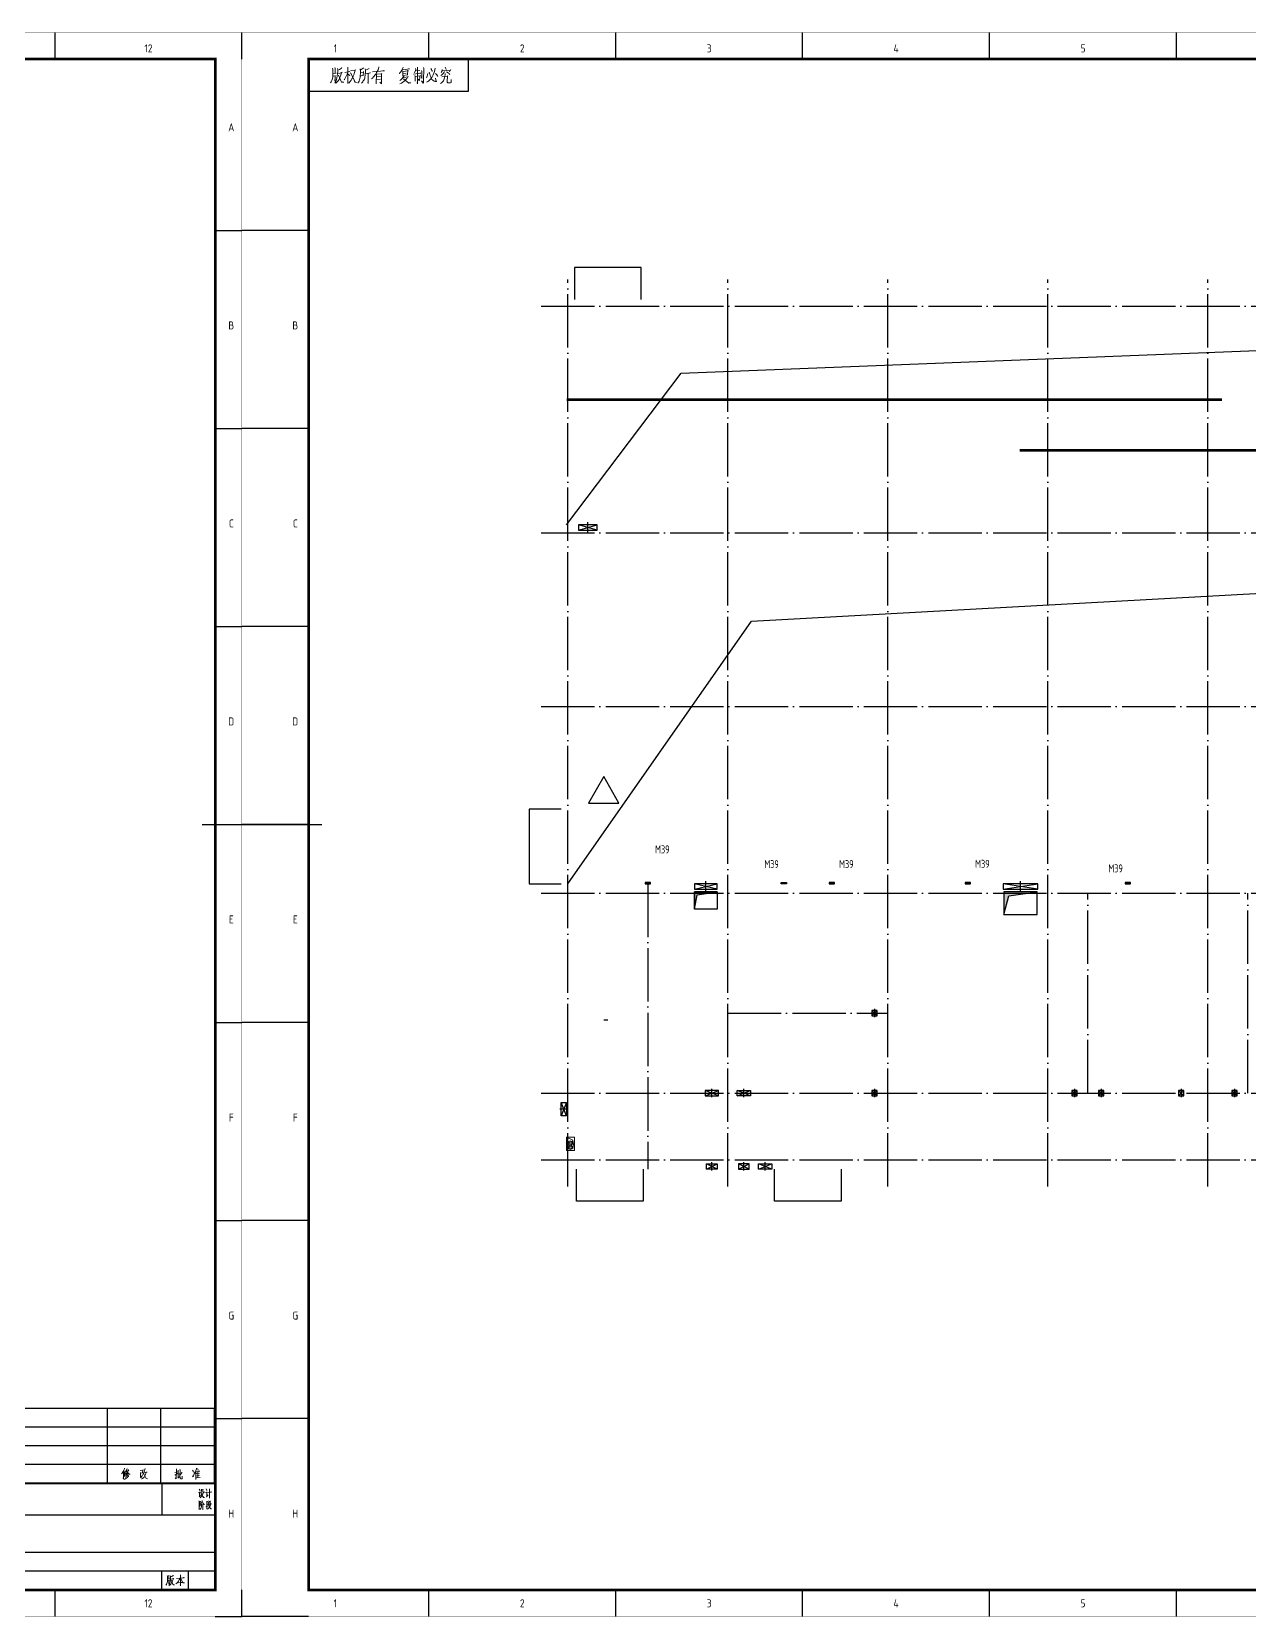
# Model space of a CAD drawing. Extents: x 93518 to 937116, y -359949 to 58022.
# Drawn here: x 761008 to 806664, y -122600 to -63150 of the extents above; entities that cross this region are included whole.
import ezdxf
from ezdxf.enums import TextEntityAlignment as Align

# ---------------------------------------------------------------- set-up
doc = ezdxf.new("R2010")
doc.units = 0
doc.header["$LTSCALE"] = 1000
doc.header["$MEASUREMENT"] = 0
doc.linetypes.add('DIVIDE', pattern=[1.25, 0.5, -0.25, 0, -0.25, 0, -0.25])
doc.linetypes.add('DOTE', pattern=[2.42, 2, -0.2, 0.02, -0.2])
doc.layers.get('0').update_dxf_attribs({"linetype": 'CONTINUOUS'})
for name, color, linetype in [('DOTE', 8, 'DOTE'), ('D洞口', 2, 'CONTINUOUS'), ('PUB_TEXT', 7, 'CONTINUOUS'), ('STAIR', 2, 'CONTINUOUS'), ('Version', 7, 'CONTINUOUS'), ('WALL', 7, 'CONTINUOUS'), ('设备', 7, 'CONTINUOUS')]:
    doc.layers.add(name, color=color, linetype=linetype)
doc.layers.add('暖通', color=3, linetype='CONTINUOUS', lineweight=18)
doc.styles.get("Standard").update_dxf_attribs({"font": 'GBENOR', "bigfont": 'GBCBIG'})
doc.styles.add('TSSD_Rein', font='Tssdeng.shx', dxfattribs={"width": 0.7, "bigfont": 'tssdchn.shx'})

# ---------------------------------------------------------------- blocks, each defined once
blk = doc.blocks.new('GEDI_WK_A1')
at = {"color": 3}
for p, q in [((0, 584), (0, 594)), ((70.08, 584), (70.08, 594)), ((140.17, 584), (140.17, 594)), ((210.25, 584), (210.25, 594)), ((280.33, 584), (280.33, 594)), ((350.42, 584), (350.42, 594)), ((420.5, 584), (420.5, 594)), ((490.58, 584), (490.58, 594)), ((560.67, 584), (560.67, 594)), ((630.75, 584), (630.75, 594)), ((700.83, 584), (700.83, 594)), ((770.92, 584), (770.92, 594)), ((85, 572), (85, 584)), ((25, 572), (85, 572)), ((25, 519.75), (0, 519.75)), ((831, 519.75), (841, 519.75)), ((25, 445.5), (0, 445.5)), ((831, 445.5), (841, 445.5)), ((25, 371.25), (0, 371.25)), ((831, 371.25), (841, 371.25)), ((25, 297), (0, 297)), ((831, 297), (841, 297)), ((25, 222.75), (0, 222.75)), ((831, 222.75), (841, 222.75)), ((25, 148.5), (0, 148.5)), ((831, 148.5), (841, 148.5)), ((25, 74.25), (0, 74.25)), ((831, 74.25), (841, 74.25)), ((0, 0), (0, 10)), ((70.08, 0), (70.08, 10)), ((140.17, 0), (140.17, 10)), ((210.25, 0), (210.25, 10)), ((280.33, 0), (280.33, 10)), ((350.42, 0), (350.42, 10)), ((420.5, 0), (420.5, 10)), ((490.58, 0), (490.58, 10)), ((560.67, 0), (560.67, 10)), ((630.75, 0), (630.75, 10)), ((700.83, 0), (700.83, 10)), ((770.92, 0), (770.92, 10)), ((25, 0), (0, 0)), ((831, 0), (841, 0))]:
    blk.add_line(p, q, dxfattribs=at)
for points, const_width in [([(0, 0), (841, 0), (841, 594), (0, 594)], 0.1), ([(25, 10), (831, 10), (831, 584), (25, 584)], 1)]:
    blk.add_lwpolyline(points, close=True, dxfattribs=dict(at, const_width=const_width))
at = {"color": 3, "const_width": 0.5}
for points in [[(420.5, 579), (420.5, 594)], [(30, 297), (0, 297)], [(826, 297), (841, 297)], [(420.5, 0), (420.5, 15)]]:
    blk.add_lwpolyline(points, dxfattribs=at)
at = {"color": 3}
for s, p in [('1', (35.04, 588)), ('2', (105.12, 588)), ('3', (175.21, 588)), ('4', (245.29, 588)), ('5', (315.38, 588)), ('6', (385.46, 588)), ('7', (455.54, 588)), ('8', (525.62, 588)), ('9', (595.71, 588)), ('10', (665.79, 588)), ('11', (735.87, 588)), ('12', (805.96, 588)), ('1', (35.04, 5)), ('2', (105.12, 5)), ('3', (175.21, 5)), ('4', (245.29, 5)), ('5', (315.38, 5)), ('6', (385.46, 5)), ('7', (455.54, 5)), ('8', (525.62, 5)), ('9', (595.71, 5)), ('10', (665.79, 5)), ('11', (735.87, 5)), ('12', (805.96, 5))]:
    blk.add_text(s, height=3, dxfattribs=at).set_placement(p, align=Align.MIDDLE)
for s, p in [('A', (20, 556.88)), ('A', (837, 556.88)), ('B', (20, 482.62)), ('B', (837, 482.62)), ('C', (20, 408.38)), ('C', (837, 408.38)), ('D', (20, 334.12)), ('D', (837, 334.12)), ('E', (20, 259.88)), ('E', (837, 259.88)), ('F', (20, 185.62)), ('F', (837, 185.62)), ('G', (20, 111.38)), ('G', (837, 111.38)), ('H', (20, 37.12)), ('H', (837, 37.12))]:
    blk.add_text(s, height=3, dxfattribs=at).set_placement(p, align=Align.CENTER)
blk = doc.blocks.new('GEDI_Copyright_2012')
at = {"color": 7, "lineweight": 0}
for points in [[(8.99, -3.43), (9.11, -3.83), (9.11, -5.03), (9.11, -5.93), (9.03, -6.73), (8.9, -7.33), (8.73, -8.03), (8.48, -8.53), (8.22, -8.93)], [(9.16, -5.48), (10.39, -5.28)], [(10.81, -3.53), (10.9, -4.03), (10.9, -4.68), (10.81, -5.53), (10.73, -6.33), (10.6, -7.03), (10.47, -7.68), (10.3, -8.23), (10.09, -8.72), (9.84, -9.08)], [(9.88, -3.13), (9.96, -3.43), (9.96, -5.33)], [(11.2, -5.43), (12.56, -5.08), (12.47, -4.93), (12.26, -5.58), (12, -6.38), (11.75, -6.98), (11.45, -7.63), (11.03, -8.23), (10.6, -8.68), (10.26, -9.03)], [(12.43, -3.23), (12.34, -3.38), (11.53, -3.88), (10.98, -4.13)], [(14.72, -4.88), (14.42, -5.73), (14.08, -6.43), (13.74, -7.13), (13.45, -7.63), (13.36, -7.78)], [(13.62, -5.08), (15.4, -4.68)], [(14.64, -3.13), (14.81, -3.38), (14.76, -3.33), (14.72, -9.13), (14.68, -8.72), (14.72, -8.13)], [(14.72, -5.63), (15.27, -6.03), (15.4, -6.33)], [(15.7, -4.48), (17.52, -4.18), (17.44, -4.03), (17.27, -4.68), (17.1, -5.43), (16.93, -5.93), (16.76, -6.43), (16.55, -6.93), (16.21, -7.48), (15.91, -7.98), (15.61, -8.43), (15.32, -8.72), (15.02, -8.98)], [(15.61, -5.23), (15.87, -5.28), (17.44, -8.72), (18.2, -8.83), (17.44, -8.63), (17.14, -8.08)], [(20.67, -3.38), (20.5, -3.48), (19.35, -4.13), (19.27, -3.73), (19.4, -4.13), (19.4, -5.43), (19.35, -6.23), (19.31, -6.78), (19.22, -7.33), (19.1, -7.83), (18.93, -8.33), (18.72, -8.68), (18.54, -8.98)], [(19.48, -6.38), (19.56, -6.33), (20.54, -6.18), (20.41, -6.23), (20.54, -4.68), (20.63, -4.88), (19.44, -5.13)], [(22.67, -3.58), (21.99, -3.98), (21.35, -4.13), (21.26, -3.73), (21.35, -4.33), (21.31, -4.93), (21.26, -5.58), (21.22, -6.13), (21.13, -6.63), (21.05, -7.18), (20.92, -7.58), (20.71, -7.88), (20.5, -8.23), (20.28, -8.53), (20.07, -8.78), (19.86, -8.98)], [(21.31, -5.53), (23.22, -5.23), (23.09, -5.18), (22.88, -5.28)], [(22.28, -5.43), (22.28, -9.13), (22.24, -8.88), (22.28, -8.48)], [(26.28, -2.98), (26.28, -3.23), (26.02, -4.08), (25.76, -4.68), (25.51, -5.08), (25.04, -5.83), (24.36, -6.63), (23.9, -7.13), (23.6, -7.38)], [(23.98, -4.83), (28.4, -4.43), (28.14, -4.33)], [(25.34, -5.53), (25.43, -5.73), (25.38, -9.03), (25.38, -9.33), (25.34, -9.03), (25.38, -8.68)], [(25.43, -5.73), (27.38, -5.53), (27.38, -5.43), (27.47, -5.53), (27.38, -5.58), (27.38, -9.08), (27.34, -9.28), (26.66, -8.63), (27.34, -9.18)], [(28.14, -4.33), (27.8, -4.48)], [(35.45, -3.03), (35.49, -3.23), (34.98, -4.18), (34.52, -4.83), (34.26, -5.23), (34.05, -5.53)], [(35.11, -4.08), (36.34, -3.93), (37.87, -3.68), (37.75, -3.63), (37.49, -3.73)], [(35.24, -4.43), (35.28, -4.73), (35.32, -5.58), (35.32, -6.38), (35.28, -6.23), (37.19, -5.93), (37.07, -5.93), (37.15, -4.23), (37.28, -4.38), (35.28, -4.68)], [(36.64, -5.28), (35.36, -5.48)], [(39.27, -5.63), (42.08, -5.33), (42.03, -5.33), (41.87, -5.28), (41.65, -5.38)], [(40.12, -3.58), (40.16, -3.88), (39.83, -4.93), (39.66, -5.23)], [(40.12, -4.48), (41.74, -4.33)], [(40.8, -3.03), (40.84, -3.28), (40.8, -9.23), (40.72, -8.88), (40.8, -8.53)], [(42.33, -4.33), (42.42, -4.58), (42.42, -7.33), (42.33, -6.83), (42.37, -6.53)], [(43.1, -3.13), (43.18, -3.43), (43.14, -8.23), (43.14, -8.53), (43.1, -8.78), (43.05, -8.88), (42.97, -8.98), (42.37, -8.23), (43.05, -8.88)], [(47.43, -3.48), (47.39, -4.03), (47.17, -4.73), (47, -5.28), (46.71, -5.88), (46.45, -6.48), (46.2, -6.88), (45.86, -7.38), (45.47, -7.78), (45.09, -8.13), (44.67, -8.48), (44.24, -8.72)], [(44.67, -5.43), (44.63, -5.93), (44.5, -6.48), (44.37, -6.83), (44.24, -7.03)], [(45.26, -4.88), (45.43, -5.63), (45.56, -6.18), (45.77, -6.68), (45.99, -7.23), (46.24, -7.63), (46.58, -7.93), (47.05, -8.28), (47.51, -8.43), (47.81, -8.48), (47.94, -8.48), (47.73, -7.78), (47.64, -7.13), (47.81, -8.48)], [(45.82, -3.53), (46.07, -3.93), (46.24, -4.28), (46.32, -4.48), (46.32, -4.63)], [(47.64, -5.43), (48.07, -5.93), (48.36, -6.28), (48.49, -6.58)], [(51.21, -5.48), (51.21, -5.83), (51.08, -6.58), (50.95, -7.03), (50.83, -7.43), (50.7, -7.78), (50.53, -8.13), (50.32, -8.43), (50.06, -8.68), (49.77, -8.93), (49.43, -9.18)], [(50.91, -4.68), (50.83, -4.98), (50.44, -5.43), (50.06, -5.83), (49.81, -6.03), (49.55, -6.23)], [(50.06, -3.98), (50.02, -4.33), (49.94, -4.58), (49.85, -4.83), (49.77, -4.98), (49.68, -5.03), (50.02, -4.43), (53.29, -4.13), (53.16, -4.03), (52.78, -4.83)], [(51.21, -3.03), (51.47, -3.58), (51.55, -3.93)], [(51.76, -4.78), (52.27, -5.13), (52.65, -5.43), (52.83, -5.68), (52.91, -5.88)], [(9.11, -6.38), (10.01, -6.28), (9.92, -6.13), (9.92, -8.38), (9.88, -8.08), (9.88, -7.68)], [(11.15, -6.08), (12.34, -8.63), (13.15, -8.68), (12.38, -8.58), (12.17, -8.28)], [(26.96, -6.58), (25.47, -6.73)], [(25.47, -7.68), (26.96, -7.53)], [(35.71, -6.38), (35.71, -6.53), (34.98, -7.43), (34.56, -7.78), (34.26, -8.03)], [(35.62, -6.88), (35.75, -6.98), (37.28, -6.68), (37.23, -6.53), (36.77, -7.33), (36.47, -7.68), (36.17, -7.98), (35.71, -8.38), (35.28, -8.72), (34.81, -8.98), (34.26, -9.23)], [(35.54, -7.38), (35.62, -7.43), (37.57, -8.98), (38.3, -8.93), (37.57, -8.93), (37.32, -8.78)], [(39.87, -6.13), (39.95, -6.68), (39.95, -6.78), (40, -8.28), (39.95, -7.98), (40, -7.73)], [(40, -6.58), (41.95, -6.28), (41.82, -6.13), (41.74, -6.53), (41.69, -7.18), (41.61, -7.63), (41.57, -7.93), (41.44, -8.08), (41.06, -7.58), (41.48, -8.03)], [(49.98, -6.68), (52.19, -6.43), (52.06, -6.28), (52.02, -6.58), (51.93, -8.18), (51.97, -8.63), (52.06, -8.78), (52.19, -8.88), (52.4, -8.88), (52.61, -8.88), (53.21, -8.88), (53.42, -8.78), (53.46, -8.72), (53.42, -7.68), (53.42, -8.78)]]:
    blk.add_lwpolyline(points, dxfattribs=at)
blk = doc.blocks.new('GEDI_Version_2012')
at = {"layer": 'Version', "color": 2}
for p, q in [((-180, 0), (-180, 28)), ((0, 28), (-180, 28)), ((-165, 0), (-165, 28)), ((-145, 0), (-145, 28)), ((-40, 0), (-40, 28)), ((-20, 0), (-20, 28)), ((0, 21), (-180, 21)), ((0, 14), (-180, 14)), ((0, 7), (-180, 7)), ((0, 0), (-180, 0))]:
    blk.add_line(p, q, dxfattribs=at)
at = {"layer": 'Version', "color": 7}
blk.add_line((0, 28), (0, 0), dxfattribs=at)
at = {"layer": 'Version', "color": 7, "lineweight": 0}
for points in [[(-177.01, 5.36), (-176.93, 5.09), (-176.93, 4.31), (-176.93, 3.72), (-176.99, 3.19), (-177.07, 2.8), (-177.18, 2.34), (-177.35, 2.01), (-177.51, 1.75)], [(-176.93, 3.42), (-176.35, 3.49), (-176.41, 3.59), (-176.41, 2.11), (-176.43, 2.31), (-176.43, 2.57)], [(-176.91, 4.02), (-176.1, 4.14)], [(-175.82, 5.29), (-175.76, 4.97), (-175.76, 4.54), (-175.82, 3.98), (-175.87, 3.45), (-175.96, 3), (-176.04, 2.57), (-176.15, 2.21), (-176.29, 1.88), (-176.46, 1.65)], [(-176.43, 5.56), (-176.38, 5.36), (-176.38, 4.11)], [(-175.57, 4.05), (-174.68, 4.28), (-174.73, 4.37), (-174.87, 3.95), (-175.04, 3.42), (-175.2, 3.03), (-175.4, 2.6), (-175.68, 2.21), (-175.96, 1.91), (-176.18, 1.68)], [(-174.76, 5.49), (-174.81, 5.39), (-175.34, 5.06), (-175.7, 4.9)], [(-175.6, 3.62), (-174.81, 1.95), (-174.29, 1.91), (-174.79, 1.98), (-174.92, 2.17)], [(-169.3, 4.31), (-169.61, 3.72), (-169.89, 3.23), (-170.19, 2.86), (-170.56, 2.5), (-170.87, 2.24)], [(-170.58, 4.21), (-167.83, 4.51), (-167.94, 4.57), (-168.3, 4.47)], [(-169.92, 2.53), (-168.52, 2.7), (-168.64, 2.77), (-168.88, 2.67)], [(-169.19, 5.62), (-169.16, 2.93), (-169.16, 1.49), (-169.22, 1.68), (-169.16, 2.11)], [(-169.06, 4.28), (-168.22, 2.6), (-167.6, 2.64), (-168.19, 2.67), (-168.35, 2.86)], [(-159.11, 5.16), (-159.05, 4.83), (-159.03, 4.12), (-159, 3.36), (-159, 3.26), (-159, 2.74), (-159, 2.05), (-159, 2.27), (-157.91, 2.48), (-157.69, 2.24), (-157.63, 2.54), (-157.63, 2.93), (-157.61, 3.69), (-157.58, 4.47), (-157.58, 5.13), (-157.55, 5.04), (-159.03, 4.8)], [(-159, 3.62), (-157.91, 3.82), (-158.03, 3.85), (-158.27, 3.72)], [(-153.26, 2.7), (-151.53, 2.96), (-151.61, 3), (-151.73, 2.9)], [(-152.62, 2.51), (-152.65, 2.34), (-152.87, 2.01), (-153.07, 1.79), (-153.26, 1.62)], [(-153.18, 4.57), (-151.53, 4.77)], [(-152.73, 5.46), (-152.67, 5.26), (-152.67, 2.81)], [(-152.65, 4.02), (-152.15, 4.12)], [(-152.62, 3.46), (-152.17, 3.55)], [(-152.17, 2.6), (-151.87, 2.21), (-151.87, 2.05), (-151.97, 2.34)], [(-151.95, 5.66), (-151.89, 5.46), (-151.97, 2.9)], [(-151.31, 5.2), (-151.22, 4.83), (-151.22, 4.12), (-151.25, 3.33), (-151.31, 2.84), (-151.45, 2.31), (-151.61, 1.98), (-151.92, 1.49)], [(-151.25, 3.13), (-151.2, 3.13), (-150.75, 3.23)], [(-151.22, 4.8), (-150.39, 4.97), (-150.47, 5.07), (-150.47, 4.05), (-150.47, 3.98), (-150.45, 2.51), (-150.47, 1.95), (-150.5, 1.62), (-150.53, 1.53), (-150.95, 1.95), (-150.55, 1.65)], [(-151.2, 3.98), (-150.72, 4.09)], [(-109.62, 5.62), (-109.64, 5.42), (-109.89, 4.9), (-109.89, 4.83), (-110.12, 4.44), (-110.31, 4.11), (-110.51, 3.85), (-110.67, 3.62)], [(-110.01, 4.51), (-110.01, 1.62), (-110.06, 1.88), (-110.01, 2.38)], [(-108.02, 2.93), (-108.11, 2.7), (-108.41, 2.38), (-108.7, 2.11), (-108.97, 1.95), (-109.25, 1.75), (-109.51, 1.62), (-109.7, 1.55)], [(-109.59, 4.4), (-109.59, 2.5), (-109.62, 2.74), (-109.59, 2.9)], [(-108.86, 4.94), (-108.75, 4.9), (-107.91, 5.03), (-107.97, 5.09), (-108.25, 4.64), (-108.5, 4.24), (-108.72, 3.98), (-108.97, 3.75), (-109.22, 3.52), (-109.39, 3.39)], [(-108.62, 5.56), (-108.81, 5.06), (-108.97, 4.67), (-109.17, 4.37), (-109.2, 4.31), (-109.33, 4.08)], [(-108.28, 3.33), (-108.33, 3.19), (-108.36, 3.13), (-108.67, 2.8), (-108.72, 2.77), (-108.89, 2.6), (-109.12, 2.44), (-109.33, 2.27)], [(-108.5, 3.72), (-108.53, 3.62), (-108.56, 3.59), (-108.83, 3.33), (-109.06, 3.1), (-109.25, 2.93)], [(-108.97, 4.61), (-108.86, 4.57), (-107.78, 3.39), (-107.41, 3.42), (-107.78, 3.42), (-107.91, 3.55)], [(-103.69, 4.8), (-102.57, 4.97), (-102.68, 5.06), (-102.83, 3.92), (-102.68, 3.92), (-103.52, 3.78), (-103.57, 4.08), (-103.52, 3.72), (-103.54, 2.24)], [(-103.63, 2.11), (-102.77, 3)], [(-101.6, 4.08), (-101.6, 3.88), (-101.71, 3.36), (-101.82, 3.07), (-101.93, 2.8), (-102.07, 2.57), (-102.23, 2.34), (-102.43, 2.11), (-102.65, 1.95), (-102.88, 1.79), (-103.04, 1.72), (-103.21, 1.65)], [(-101.85, 5.56), (-101.91, 5.16), (-102.07, 4.64), (-102.29, 4.08), (-102.46, 3.72), (-102.57, 3.45), (-102.68, 3.23)], [(-102.43, 3.59), (-102.35, 3.55), (-101.49, 1.79), (-100.96, 1.75), (-101.46, 1.85), (-101.6, 2.05)], [(-102.29, 4.02), (-101.04, 4.21), (-101.18, 4.24), (-101.4, 4.18)], [(-96.96, 4.66), (-96.88, 4.23), (-96.8, 1.91), (-96.8, 1.58), (-96.85, 1.77), (-96.83, 2.2)], [(-96.85, 4.17), (-95.79, 4.33), (-95.74, 4.33), (-94.65, 4.47), (-94.73, 4.56), (-94.76, 4.5), (-94.76, 3.81), (-94.76, 3.22), (-94.79, 3.15), (-94.79, 2.6), (-94.79, 2.53), (-94.84, 2.17), (-94.87, 1.87), (-94.9, 1.61), (-95.52, 2.27), (-94.93, 1.71), (-94.87, 2.03)], [(-95.79, 5.54), (-95.82, 4.89), (-95.88, 4.33), (-95.88, 4.26), (-95.96, 3.87), (-96.07, 3.48), (-96.18, 3.12), (-96.27, 2.92), (-96.41, 2.72), (-96.49, 2.56), (-96.6, 2.46)], [(-95.94, 3.71), (-95.63, 3.45), (-95.38, 3.19), (-95.29, 2.98), (-95.35, 3.12)], [(-89.1, 4.18), (-89.15, 3.98), (-89.26, 3.85), (-89.6, 3.42), (-89.93, 3.07), (-90.27, 2.74), (-90.6, 2.47), (-90.8, 2.34)], [(-90.3, 5.06), (-90.27, 4.8), (-90.3, 4.64), (-90.35, 4.4), (-90.41, 4.24), (-90.41, 4.37), (-90.3, 4.61)], [(-89.62, 4.51), (-89.65, 4.34), (-90.04, 3.81), (-90.33, 3.52)], [(-90.27, 4.77), (-87.87, 5), (-87.95, 5.06), (-88.34, 4.44)], [(-89.88, 2.83), (-89.82, 2.64), (-89.77, 1.72), (-89.74, 1.49), (-89.85, 1.72), (-88.68, 1.82), (-88.76, 1.82), (-88.65, 2.86), (-88.57, 2.8), (-89.79, 2.64)], [(-89.43, 5.65), (-89.12, 5.32), (-89.07, 5.13), (-89.21, 5.42)], [(-89.23, 3.88), (-88.81, 3.42), (-88.37, 2.93), (-88.04, 2.6), (-87.54, 2.64), (-88.07, 2.67), (-88.29, 2.86)], [(-88.9, 4.4), (-88.43, 4.02), (-88.29, 3.75), (-88.51, 4.08)], [(-84.01, 3.23), (-82.99, 3.78)], [(-83.85, 4.28), (-82.93, 4.47)], [(-83.4, 5.59), (-83.27, 5.39), (-83.32, 5.46), (-83.32, 1.85), (-83.38, 1.75), (-83.71, 2.14), (-83.38, 1.79)], [(-82.7, 4.7), (-81.07, 4.97), (-81.18, 5), (-81.39, 4.94)], [(-82.7, 4.14), (-82.65, 1.58), (-82.7, 1.79), (-82.68, 2.05)], [(-82.68, 3.95), (-81.18, 4.14), (-81.26, 4.24), (-81.28, 3.92), (-81.28, 2.24), (-81.31, 1.79), (-81.34, 1.62), (-81.7, 1.98), (-81.34, 1.72)], [(-82.46, 3.36), (-81.51, 3.55)], [(-82.4, 4.73), (-82.26, 4.4), (-82.26, 4.18)], [(-82.31, 3.07), (-82.23, 2.14), (-82.26, 2.38), (-81.68, 2.47), (-81.78, 2.47), (-81.68, 3.13), (-81.62, 3), (-82.26, 2.9)], [(-82.07, 5.59), (-81.9, 5.32), (-81.9, 5.23), (-81.9, 5)], [(-82.04, 3.98), (-82.01, 3.81), (-82.04, 3)], [(-81.76, 4.83), (-81.7, 4.67), (-81.84, 4.08)], [(-77.08, 3.16), (-76.97, 3.1), (-76.88, 3.1), (-74.29, 3.36), (-74.44, 3.39), (-74.65, 3.33)], [(-76.94, 5.2), (-76.86, 5.13), (-76.77, 5.2), (-74.52, 5.39), (-74.63, 5.42), (-74.91, 5.36)], [(-75.27, 3.23), (-75.38, 2.86), (-75.52, 2.64), (-75.69, 2.41), (-75.88, 2.21), (-76.16, 1.98), (-76.46, 1.85), (-76.66, 1.72), (-76.86, 1.68)], [(-76.64, 4.77), (-76.58, 4.54), (-76.52, 3.59), (-76.58, 3.78), (-74.85, 3.95), (-74.96, 3.95), (-74.88, 4.83), (-74.85, 4.73), (-76.55, 4.57)], [(-75.8, 3.78), (-75.8, 3.69), (-76.27, 2.64), (-76.07, 2.53), (-75.55, 2.27), (-75.13, 2.05), (-74.94, 1.91), (-74.83, 1.79)], [(-76.13, 5.13), (-76.05, 5), (-76.05, 3.81)], [(-75.55, 5.16), (-75.49, 5.03), (-75.57, 3.88)], [(-33.67, 5.6), (-33.7, 5.39), (-33.95, 4.87), (-33.95, 4.8), (-34.17, 4.41), (-34.37, 4.08), (-34.56, 3.82), (-34.73, 3.59)], [(-34.06, 4.48), (-34.06, 1.59), (-34.12, 1.86), (-34.06, 2.35)], [(-32.09, 2.9), (-32.17, 2.67), (-32.47, 2.35), (-32.75, 2.08), (-33.04, 1.92), (-33.31, 1.72), (-33.56, 1.59), (-33.75, 1.53)], [(-33.64, 4.38), (-33.64, 2.48), (-33.67, 2.71), (-33.64, 2.87)], [(-32.92, 4.91), (-32.81, 4.87), (-31.97, 5.01), (-32.03, 5.07), (-32.31, 4.61), (-32.56, 4.21), (-32.78, 3.95), (-33.04, 3.73), (-33.28, 3.49), (-33.45, 3.36)], [(-32.67, 5.53), (-32.86, 5.04), (-33.04, 4.64), (-33.23, 4.35), (-33.25, 4.28), (-33.39, 4.06)], [(-32.33, 3.3), (-32.39, 3.16), (-32.42, 3.1), (-32.73, 2.78), (-32.78, 2.74), (-32.95, 2.57), (-33.17, 2.41), (-33.39, 2.24)], [(-32.56, 3.69), (-32.59, 3.59), (-32.62, 3.56), (-32.89, 3.3), (-33.12, 3.07), (-33.31, 2.9)], [(-33.04, 4.58), (-32.92, 4.54), (-31.83, 3.36), (-31.47, 3.4), (-31.83, 3.4), (-31.97, 3.52)], [(-27.76, 4.77), (-26.64, 4.94), (-26.75, 5.04), (-26.89, 3.89), (-26.75, 3.89), (-27.59, 3.76), (-27.65, 4.06), (-27.59, 3.69), (-27.62, 2.21)], [(-27.7, 2.08), (-26.84, 2.97)], [(-25.66, 4.06), (-25.66, 3.85), (-25.77, 3.33), (-25.89, 3.04), (-26, 2.78), (-26.14, 2.54), (-26.31, 2.31), (-26.5, 2.08), (-26.72, 1.92), (-26.95, 1.76), (-27.11, 1.69), (-27.28, 1.62)], [(-25.92, 5.53), (-25.97, 5.13), (-26.14, 4.61), (-26.37, 4.06), (-26.53, 3.69), (-26.64, 3.43), (-26.75, 3.2)], [(-26.5, 3.56), (-26.42, 3.52), (-25.56, 1.76), (-25.03, 1.72), (-25.53, 1.82), (-25.66, 2.02)], [(-26.37, 3.99), (-25.11, 4.18), (-25.25, 4.21), (-25.47, 4.15)], [(-14.82, 4.08), (-14.77, 4.08), (-13.79, 4.31)], [(-14.79, 3.03), (-13.79, 3.65)], [(-14.2, 5.43), (-14.17, 5.16), (-14.23, 1.75), (-14.26, 1.62), (-14.65, 1.98), (-14.26, 1.68)], [(-13.54, 4.87), (-13.48, 4.71), (-13.51, 1.98), (-13.62, 1.89), (-13.06, 2.41)], [(-13.06, 3.59), (-13.48, 3.43)], [(-12.84, 5.26), (-12.78, 5.07), (-12.84, 2.64), (-12.81, 2.34), (-12.81, 2.15), (-12.78, 1.98), (-12.73, 1.85), (-12.65, 1.75), (-12.59, 1.72), (-12.48, 1.68), (-12.36, 1.68), (-12.09, 1.68), (-12, 1.75), (-11.97, 1.78), (-12.06, 2.64), (-12, 1.75), (-12.06, 1.72)], [(-12.12, 4.12), (-12.2, 3.88), (-12.81, 3.17)], [(-8.14, 2.74), (-8.11, 2.77), (-7.85, 2.47), (-7.3, 4.24)], [(-8.08, 4.87), (-7.85, 4.57), (-7.72, 4.21)], [(-6.6, 5.62), (-6.6, 5.46), (-6.83, 4.77), (-7.04, 4.24), (-7.3, 3.72)], [(-6.88, 4.45), (-6.85, 2.21), (-6.88, 1.78), (-6.91, 1.46), (-6.91, 1.75)], [(-6.71, 4.34), (-5.38, 4.57), (-5.43, 4.6), (-5.68, 4.54), (-6.1, 4.45), (-6.1, 2.08)], [(-6.65, 2.01), (-5.23, 2.18)], [(-6.6, 3.62), (-5.52, 3.79)], [(-6.57, 2.84), (-5.49, 3)], [(-6.21, 5.59), (-5.99, 5.07), (-5.99, 4.93), (-5.96, 4.77)]]:
    blk.add_lwpolyline(points, dxfattribs=at)
blk = doc.blocks.new('A$C08014D97')
at = {"layer": 'D洞口'}
for points in [[(0, 0), (103, 533), (850, 650), (0, 650)], [(11600, -200), (11779, 491), (12850, 650), (11600, 650)]]:
    blk.add_hatch(color=9, dxfattribs=at).paths.add_polyline_path(points)
for points in [[(0, 650), (850, 650), (850, 0), (0, 0)], [(0, 0), (103, 533), (850, 650), (0, 650)], [(11600, -200), (11779, 491), (12850, 650), (11600, 650)], [(12850, 650), (11600, 650), (11600, -200), (12850, -200)]]:
    blk.add_lwpolyline(points, close=True, dxfattribs=at)
blk = doc.blocks.new('A$C04077A59')
at = {"layer": 'D洞口', "color": 6}
blk.add_lwpolyline([(573, 993), (0, 0), (1146, 0)], close=True, dxfattribs=at)

msp = doc.modelspace()

# ---------------------------------------------------------------- hatches: boundary and pattern name
for points in [[(784213.8, -95094.5), (784213.8, -95044.5), (784013.8, -95044.5), (784013.8, -95094.5)], [(789313.8, -95094.5), (789313.8, -95044.5), (789113.8, -95044.5), (789113.8, -95094.5)], [(791113.8, -95094.5), (791113.8, -95044.5), (790913.8, -95044.5), (790913.8, -95094.5)], [(796213.8, -95094.5), (796213.8, -95044.5), (796013.8, -95044.5), (796013.8, -95094.5)], [(802213.8, -95094.5), (802213.8, -95044.5), (802013.8, -95044.5), (802013.8, -95094.5)]]:
    msp.add_hatch(color=6).paths.add_polyline_path(points)

# ---------------------------------------------------------------- linework, layer by layer
at = {"color": 6}
for p, q in [((782213.8, -81844.5), (781513.8, -81644.5)), ((781513.8, -81844.5), (782213.8, -81644.5)), ((781863.8, -81948.2), (781863.8, -81544)), ((792513.8, -99844.5), (792713.4, -100044.5)), ((792713.4, -99844.5), (792513.8, -100044.5)), ((792613.8, -99789.6), (792613.8, -100099.4)), ((786763.6, -103044.5), (786263.9, -102844.5)), ((786263.9, -103044.5), (786763.6, -102844.5)), ((786513.8, -103099.4), (786513.8, -102789.6)), ((787463.9, -103044.5), (787963.6, -102844.5)), ((787963.6, -103044.5), (787463.9, -102844.5)), ((787713.8, -103099.4), (787713.8, -102789.6)), ((792513.8, -102844.5), (792713.4, -103044.5)), ((792713.4, -102844.5), (792513.8, -103044.5)), ((792613.8, -102789.6), (792613.8, -103099.4)), ((800013.8, -102844.5), (800213.4, -103044.5)), ((800213.4, -102844.5), (800013.8, -103044.5)), ((800113.8, -102789.6), (800113.8, -103099.4)), ((801013.8, -102844.5), (801213.4, -103044.5)), ((801213.4, -102844.5), (801013.8, -103044.5)), ((801113.8, -102789.6), (801113.8, -103099.4)), ((804013.8, -102844.5), (804213.4, -103044.5)), ((804213.4, -102844.5), (804013.8, -103044.5)), ((804113.8, -102789.6), (804113.8, -103099.4)), ((806013.8, -102844.5), (806213.4, -103044.5)), ((806213.4, -102844.5), (806013.8, -103044.5)), ((806113.8, -102789.6), (806113.8, -103099.4)), ((781063.8, -103794.3), (780863.8, -103294.7)), ((781063.8, -103294.7), (780863.8, -103794.3)), ((781118.6, -103544.5), (780808.9, -103544.5)), ((786313.9, -105794.5), (786713.6, -105594.5)), ((786713.6, -105794.5), (786313.9, -105594.5)), ((786513.8, -105849.4), (786513.8, -105539.6)), ((787913.6, -105794.5), (787513.9, -105594.5)), ((787513.9, -105794.5), (787913.6, -105594.5)), ((787713.8, -105849.4), (787713.8, -105539.6)), ((788263.9, -105794.5), (788763.6, -105594.5)), ((788763.6, -105794.5), (788263.9, -105594.5)), ((788513.8, -105849.4), (788513.8, -105539.6))]:
    msp.add_line(p, q, dxfattribs=at)
at = {"color": 2}
for p, q in [((786713.8, -95295.2), (785863.8, -95095.2)), ((785863.8, -95295.2), (786713.8, -95095.2)), ((786288.8, -95398.9), (786288.8, -94994.7)), ((798738.8, -95294.5), (797438.8, -95094.5)), ((797438.8, -95294.5), (798738.8, -95094.5)), ((798088.8, -95398.2), (798088.8, -94994)), ((765891.4, -117574.9), (765891.4, -118774.9)), ((767891.4, -118774.9), (749891.4, -118774.9)), ((767891.4, -120174.9), (750891.4, -120174.9)), ((767891.4, -120874.9), (749891.4, -120874.9)), ((765891.4, -121574.9), (765891.4, -120874.9)), ((766891.4, -121574.9), (766891.4, -120874.9))]:
    msp.add_line(p, q, dxfattribs=at)
at = {"color": 7}
for p, q in [((767891.4, -117574.9), (767891.4, -121574.9)), ((767891.4, -121574.9), (749891.4, -121574.9))]:
    msp.add_line(p, q, dxfattribs=at)
at = {"color": 6}
for points in [[(782213.8, -81644.5), (781513.8, -81644.5), (781513.8, -81844.5), (782213.8, -81844.5), (782213.8, -81644.5)], [(784013.8, -95044.5), (784013.8, -95094.5), (784213.8, -95094.5), (784213.8, -95044.5), (784013.8, -95044.5)], [(789313.8, -95044.5), (789313.8, -95094.5), (789113.8, -95094.5), (789113.8, -95044.5), (789313.8, -95044.5)], [(790913.8, -95044.5), (790913.8, -95094.5), (791113.8, -95094.5), (791113.8, -95044.5), (790913.8, -95044.5)], [(796013.8, -95044.5), (796013.8, -95094.5), (796213.8, -95094.5), (796213.8, -95044.5), (796013.8, -95044.5)], [(802013.8, -95044.5), (802013.8, -95094.5), (802213.8, -95094.5), (802213.8, -95044.5), (802013.8, -95044.5)], [(792513.8, -100044.5), (792713.4, -100044.5), (792713.4, -99844.5), (792513.8, -99844.5), (792513.8, -100044.5)], [(786763.6, -102844.5), (786263.9, -102844.5), (786263.9, -103044.5), (786763.6, -103044.5), (786763.6, -102844.5)], [(787463.9, -102844.5), (787963.6, -102844.5), (787963.6, -103044.5), (787463.9, -103044.5), (787463.9, -102844.5)], [(792513.8, -103044.5), (792713.4, -103044.5), (792713.4, -102844.5), (792513.8, -102844.5), (792513.8, -103044.5)], [(800013.8, -103044.5), (800213.4, -103044.5), (800213.4, -102844.5), (800013.8, -102844.5), (800013.8, -103044.5)], [(801013.8, -103044.5), (801213.4, -103044.5), (801213.4, -102844.5), (801013.8, -102844.5), (801013.8, -103044.5)], [(804013.8, -103044.5), (804213.4, -103044.5), (804213.4, -102844.5), (804013.8, -102844.5), (804013.8, -103044.5)], [(806013.8, -103044.5), (806213.4, -103044.5), (806213.4, -102844.5), (806013.8, -102844.5), (806013.8, -103044.5)], [(780863.8, -103794.3), (780863.8, -103294.7), (781063.8, -103294.7), (781063.8, -103794.3), (780863.8, -103794.3)], [(786313.9, -105594.5), (786713.6, -105594.5), (786713.6, -105794.5), (786313.9, -105794.5), (786313.9, -105594.5)], [(787913.6, -105594.5), (787513.9, -105594.5), (787513.9, -105794.5), (787913.6, -105794.5), (787913.6, -105594.5)], [(788263.9, -105594.5), (788763.6, -105594.5), (788763.6, -105794.5), (788263.9, -105794.5), (788263.9, -105594.5)]]:
    msp.add_lwpolyline(points, dxfattribs=at)
at = {"color": 2}
for points in [[(786713.8, -95095.2), (785863.8, -95095.2), (785863.8, -95295.2), (786713.8, -95295.2), (786713.8, -95095.2)], [(798738.8, -95094.5), (797438.8, -95094.5), (797438.8, -95294.5), (798738.8, -95294.5), (798738.8, -95094.5)]]:
    msp.add_lwpolyline(points, dxfattribs=at)
at = {"color": 2, "const_width": 80}
msp.add_lwpolyline([(749891.4, -117574.9), (767891.4, -117574.9)], dxfattribs=at)
at = {"color": 7, "lineweight": 0}
for points in [[(767258.8, -117920), (767316.9, -117908.2), (767308.2, -117897.3), (767305.9, -117920), (767304.3, -118072.1), (767293.3, -118083.1), (767338.8, -118023.5)], [(767279.2, -118229), (767283.9, -118261.1), (767283.9, -118553.6), (767279.2, -118533.3), (767281.6, -118507.4)], [(767285.5, -118261.1), (767343.5, -118254.9), (767337.3, -118249.4), (767309.8, -118320.7), (767309.8, -118327), (767313.7, -118335.6), (767320, -118346.6), (767324.7, -118358.4), (767328.6, -118370.1), (767331, -118387.4), (767331, -118401.5), (767328.6, -118415.6), (767327.1, -118427.4), (767322.4, -118436), (767298.8, -118407)], [(767291, -117799.2), (767316.9, -117839.2), (767321.6, -117856.5)], [(767366.3, -117954.5), (767450.2, -117939.6), (767443.9, -117931), (767435.3, -117954.5), (767424.3, -117982.7), (767414.1, -118006.3), (767403.1, -118025.9), (767385.9, -118051.7), (767366.3, -118074.5), (767347.5, -118094.9), (767331.8, -118109), (767319.2, -118117.6)], [(767374.9, -117793.7), (767377.3, -117819.6), (767377.3, -117847.9), (767372.5, -117873.7), (767366.3, -117899.6), (767357.6, -117916.9), (767349, -117931), (767338.8, -117945.9)], [(767403.9, -118214.9), (767403.9, -118229), (767397.6, -118249.4), (767386.7, -118278.4), (767376.5, -118303.5), (767365.5, -118327), (767354.5, -118346.6), (767342, -118367)], [(767364.7, -117980.4), (767368.6, -117980.4), (767447.8, -118106.6), (767489.4, -118109), (767447.8, -118100.4), (767437.6, -118089.4)], [(767379.6, -117816.5), (767437.6, -117811), (767432.9, -117802.4), (767426.7, -117825.1), (767426.7, -117845.5), (767426.7, -117862.8), (767426.7, -117882.4), (767429, -117891), (767432.9, -117899.6), (767441.6, -117902.7), (767452.5, -117905.9), (767467.4, -117905.9), (767476.1, -117902.7), (767482.3, -117897.3)], [(767400, -118252.5), (767464.3, -118367), (767490.2, -118372.5), (767464.3, -118361.5), (767449.4, -118341.1)], [(767519.2, -117916.9), (767579.6, -117905.9), (767574.9, -117899.6), (767570.9, -118077.6), (767562.3, -118089.4), (767620.4, -118008.6)], [(767551.3, -117788.3), (767568.6, -117816.5), (767577.2, -117830.6), (767581.1, -117847.9)], [(767569.4, -118249.4), (767571.7, -118275.3), (767571.7, -118548.2), (767571.7, -118524.6), (767571.7, -118501.9)], [(767621.1, -118240.8), (767600, -118261.1), (767574.1, -118275.3)], [(767607, -117916.9), (767747.4, -117902.7), (767738.8, -117899.6), (767721.5, -117905.9)], [(767653.3, -118235.3), (767658, -118261.1), (767655.6, -118301.1), (767653.3, -118327), (767649.4, -118344.3), (767644.7, -118358.4), (767638.4, -118367), (767632.1, -118378.8)], [(767658, -118258), (767711.3, -118246.2), (767707.4, -118243.9), (767701.1, -118261.1), (767698.8, -118283.9), (767698.8, -118315.2), (767701.1, -118329.4), (767702.7, -118338), (767709.8, -118341.1), (767718.4, -118346.6), (767744.3, -118341.1)], [(767673.7, -117779.6), (767676, -117799.2), (767676, -118134.9), (767673.7, -118112.1), (767676, -118083.1)], [(767376.5, -118352.9), (767380.4, -118370.1), (767376.5, -118375.6), (767376.5, -118398.4), (767374.1, -118432.9), (767369.4, -118455.6), (767365.5, -118479.1), (767359.2, -118498.8), (767348.2, -118516), (767337.3, -118530.9), (767327.1, -118545), (767313.7, -118559.1)], [(767418.8, -118349.8), (767423.5, -118358.4), (767421.2, -118361.5), (767423.5, -118565.4), (767421.2, -118541.9), (767423.5, -118516)], [(767535.7, -118464.2), (767623.5, -118418.8)], [(767574.1, -118320.7), (767618.8, -118309.8)], [(767618.8, -118363.9), (767574.1, -118378.8)], [(767649.4, -118387.4), (767651.7, -118387.4), (767719.9, -118378.8), (767716, -118370.1), (767705, -118401.5), (767698.8, -118421.9), (767692.5, -118438.4), (767683.9, -118455.6), (767672.9, -118472.9), (767660.3, -118490.1), (767649.4, -118501.9), (767636, -118513.7), (767621.1, -118527.8), (767610.9, -118536.4), (767600, -118545)], [(767644.7, -118410.1), (767651.7, -118418.8), (767718.4, -118527.8), (767750.5, -118527.8), (767719.9, -118524.6), (767709.8, -118513.7)], [(766091.6, -121036.7), (766100.2, -121063.4), (766100.2, -121141.8), (766100.2, -121200.6), (766094.7, -121253.1), (766086.1, -121292.3), (766075.1, -121338.6), (766058.6, -121371.5), (766041.4, -121397.4)], [(766100.2, -121230.4), (766158.2, -121224.1), (766152.7, -121213.9), (766152.7, -121361.4), (766150.4, -121341.7), (766150.4, -121315.9)], [(766102.5, -121171.6), (766183.3, -121158.2)], [(766211.5, -121043.8), (766217, -121075.9), (766217, -121119), (766211.5, -121174.7), (766206, -121227.3), (766197.4, -121272.7), (766188.8, -121315.9), (766177.8, -121351.9), (766164.5, -121384.9), (766147.2, -121407.6)], [(766150.4, -121017.1), (766155.9, -121036.7), (766155.9, -121161.4)], [(766236.6, -121168.4), (766326, -121144.9), (766319.8, -121135.5), (766306.4, -121177.8), (766289.2, -121230.4), (766272.7, -121269.6), (766253.1, -121312.7), (766225.7, -121351.9), (766197.4, -121381), (766175.5, -121404.5)], [(766317.4, -121024.1), (766311.9, -121033.6), (766258.6, -121066.5), (766222.5, -121083)], [(766233.5, -121210.8), (766311.9, -121377.8), (766364.5, -121381), (766314.3, -121374.7), (766300.9, -121355.1)], [(766571.2, -121136.7), (766540.6, -121195.5), (766513.2, -121244.9), (766482.6, -121281), (766446.5, -121317.1), (766415.1, -121343.7)], [(766443.4, -121146.9), (766719.4, -121117.1), (766707.6, -121110.8), (766671.6, -121120.2)], [(766583, -121005.7), (766585.3, -121274.7), (766585.3, -121419), (766579.8, -121399.4), (766585.3, -121356.3)], [(766596.3, -121139.8), (766680.2, -121307.6), (766741.4, -121303.7), (766682.6, -121300.6), (766666.1, -121281)], [(766510, -121313.9), (766649.6, -121297.4), (766638.6, -121291.2), (766613.5, -121300.6)]]:
    msp.add_lwpolyline(points, dxfattribs=at)
at = {"layer": 'DOTE'}
for p, q in [((781113.8, -106444.5), (781113.8, -72444.5)), ((787113.8, -106444.5), (787113.8, -72444.5)), ((793113.8, -106444.5), (793113.8, -72444.5)), ((799113.8, -106444.5), (799113.8, -72444.5)), ((805113.8, -106444.5), (805113.8, -72444.5)), ((780113.8, -73444.5), (844113.8, -73444.5)), ((780113.8, -81944.5), (844113.8, -81944.5)), ((780113.8, -88444.5), (844113.8, -88444.5)), ((784113.8, -95094.5), (784113.8, -105794.5)), ((780113.8, -95444.5), (844113.8, -95444.5)), ((800613.8, -102944.5), (800613.8, -95444.5)), ((806613.8, -102944.5), (806613.8, -95444.5)), ((787113.8, -99944.5), (793113.8, -99944.5)), ((780113.8, -102944.5), (844113.8, -102944.5)), ((780113.8, -105444.5), (844113.8, -105444.5))]:
    msp.add_line(p, q, dxfattribs=at)
at = {"layer": 'STAIR'}
msp.add_line((782613.8, -100214.5), (782463.8, -100214.5), dxfattribs=at)
at = {"layer": 'STAIR', "color": 2}
for points in [[(783864.1, -73194.5), (783864.1, -71994.5), (781364.1, -71994.5), (781364.1, -73194.5)], [(780863.8, -92294.5), (779663.8, -92294.5), (779663.8, -95094.5), (780863.8, -95094.5)], [(783938.8, -105794.5), (783938.8, -106994.5), (781438.8, -106994.5), (781438.8, -105794.5)], [(791363.8, -105794.5), (791363.8, -106994.5), (788863.8, -106994.5), (788863.8, -105794.5)]]:
    msp.add_lwpolyline(points, dxfattribs=at)
at = {"layer": 'WALL', "color": 252}
for points in [[(781063.8, -81644.5), (785363.2, -75947.6), (842863.8, -73694.5)], [(781113.8, -95094.5), (787999.6, -85255.1), (842863.8, -82244.5)]]:
    msp.add_lwpolyline(points, dxfattribs=at)
at = {"layer": '暖通', "color": 5}
for p, q in [((781063.8, -104594.5), (781295.4, -104707.3)), ((781295.4, -104707.3), (781363.8, -105094.5))]:
    msp.add_line(p, q, dxfattribs=at)
at = {"layer": '暖通', "color": 0}
msp.add_lwpolyline([(781063.8, -105094.5), (781363.8, -105094.5), (781363.8, -104594.5), (781063.8, -104594.5), (781063.8, -105094.5)], dxfattribs=at)
at = {"layer": '暖通'}
for centre, radius in [((781208.7, -104817.1), 80), ((781208.7, -104977.1), 80), ((781202.4, -104818.3), 40), ((781202.4, -104978.3), 40)]:
    msp.add_circle(centre, radius, dxfattribs=at)
at = {"layer": '设备', "color": 6, "linetype": 'DIVIDE', "const_width": 100}
for points in [[(781063.8, -76944.5), (805643.6, -76944.5)], [(798053.7, -78844.5), (817878.7, -78844.5)]]:
    msp.add_lwpolyline(points, dxfattribs=at)

# ---------------------------------------------------------------- block references
at = {"xscale": 100, "yscale": 100, "zscale": 100}
for name, p in [('GEDI_WK_A1', (684791.4, -122574.9)), ('GEDI_WK_A1', (768891.4, -122574.9)), ('GEDI_Copyright_2012', (771391.4, -64174.9)), ('GEDI_Version_2012', (767851.4, -117574.9))]:
    msp.add_blockref(name, p, dxfattribs=at)
msp.add_blockref('A$C08014D97', (785863.8, -96044.5))
at = {"layer": 'D洞口'}
msp.add_blockref('A$C04077A59', (781883.4, -92071.3), dxfattribs=at)

# ---------------------------------------------------------------- texts
at = {"layer": 'PUB_TEXT', "color": 6, "style": 'TSSD_Rein', "width": 0.7}
for p in [(784385.7, -93957.7), (788481.4, -94510.2), (791285.7, -94510.2), (796385.7, -94499.2), (801381.4, -94671)]:
    msp.add_text('M39', height=300, dxfattribs=at).set_placement(p)

doc.saveas('drawing.dxf')
